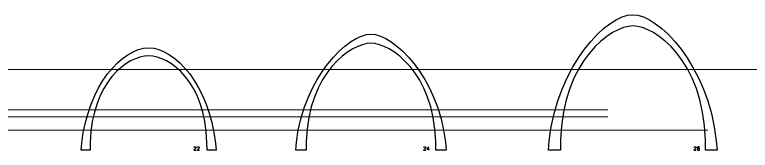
# Model space of a CAD drawing. Header units: inches. Extents: x -4 to 7866, y -130 to 1088.
# Drawn here: x 2634 to 4378, y 2 to 325 of the extents above; entities that cross this region are included whole.
import ezdxf

# ---------------------------------------------------------------- set-up
doc = ezdxf.new("R2010")
doc.units = ezdxf.units.IN
doc.header["$MEASUREMENT"] = 0
doc.layers.add('Drilling', color=7, linetype='Continuous', lineweight=13)

msp = doc.modelspace()

# ---------------------------------------------------------------- linework, layer by layer
for points in [[(4099.69069, 324.57447), (4111.82351, 323.1892), (4125.02777, 319.09047), (4139.08096, 312.36387), (4153.76055, 303.09499), (4168.84404, 291.36943), (4184.10891, 277.2728), (4199.33263, 260.89068), (4214.29271, 242.30867), (4228.76662, 221.61237), (4242.53185, 198.88737), (4255.36588, 174.21928), (4267.0462, 147.69369), (4277.35029, 119.39619), (4286.05564, 89.41239), (4292.93973, 57.82787), (4297.78005, 24.72823), (4299.72923, 1.86235), (4299.26438, 1.86235), (4298.30316, 1.86235), (4296.91649, 1.86235), (4295.17528, 1.86235), (4293.15042, 1.86235), (4290.91284, 1.86235), (4288.53344, 1.86235), (4286.08313, 1.86235), (4283.63283, 1.86235), (4281.25343, 1.86235), (4279.01585, 1.86235), (4276.99099, 1.86235), (4275.24978, 1.86235), (4273.86311, 1.86235), (4272.90189, 1.86235), (4272.43704, 1.86235), (4272.27103, 26.14331), (4269.99371, 60.45939), (4265.44235, 92.2832), (4258.86243, 121.65313), (4250.49945, 148.60759), (4240.59887, 173.18499), (4229.4062, 195.42373), (4217.16691, 215.36222), (4204.1265, 233.03887), (4190.53044, 248.49207), (4176.62423, 261.76024), (4162.65335, 272.88179), (4148.86329, 281.89511), (4135.49952, 288.83862), (4122.80755, 293.75072), (4111.03285, 296.66981), (4100.42091, 297.63431), (4089.80836, 296.66981), (4078.03306, 293.75072), (4065.34049, 288.83862), (4051.97615, 281.89511), (4038.18553, 272.88179), (4024.21411, 261.76024), (4010.30739, 248.49207), (3996.71085, 233.03887), (3983.66999, 215.36222), (3971.43029, 195.42373), (3960.23726, 173.18499), (3950.33636, 148.60759), (3941.97311, 121.65313), (3935.39298, 92.2832), (3930.84147, 60.45939), (3928.56407, 26.14331), (3928.39631, 1.86235), (3927.9067, 1.86235), (3926.89429, 1.86235), (3925.43377, 1.86235), (3923.59981, 1.86235), (3921.46712, 1.86235), (3919.11036, 1.86235), (3916.60424, 1.86235), (3914.02342, 1.86235), (3911.44261, 1.86235), (3908.93648, 1.86235), (3906.57973, 1.86235), (3904.44703, 1.86235), (3902.61308, 1.86235), (3901.15255, 1.86235), (3900.14015, 1.86235), (3899.65054, 1.86235), (3901.59838, 24.72823), (3906.43922, 57.82787), (3913.32377, 89.41239), (3922.02952, 119.39619), (3932.33395, 147.69369), (3944.01455, 174.21928), (3956.84882, 198.88737), (3970.61424, 221.61237), (3985.08831, 242.30867), (4000.0485, 260.89068), (4015.27232, 277.2728), (4030.53725, 291.36943), (4045.62078, 303.09499), (4060.3004, 312.36387), (4074.3536, 319.09047), (4087.55786, 323.1892)], [(3478.72843, 278.43276), (3489.55118, 277.24559), (3501.32949, 273.73298), (3513.86491, 267.96827), (3526.95896, 260.02482), (3540.41321, 249.97597), (3554.02918, 237.89506), (3567.60841, 223.85544), (3580.95245, 207.93046), (3593.86283, 190.19346), (3606.1411, 170.7178), (3617.5888, 149.57681), (3628.00746, 126.84385), (3637.19863, 102.59226), (3644.96385, 76.89538), (3651.10467, 49.82657), (3655.42261, 21.45917), (3657.16149, 1.86235), (3632.70001, 1.86235), (3632.55104, 22.76791), (3630.51222, 52.3135), (3626.43801, 79.7132), (3620.54813, 105.00009), (3613.06232, 128.20723), (3604.20028, 149.36772), (3594.18175, 168.51463), (3583.22645, 185.68103), (3571.5541, 200.90001), (3559.38443, 214.20464), (3546.93716, 225.62799), (3534.43201, 235.20316), (3522.08871, 242.96321), (3510.12697, 248.94123), (3498.76653, 253.17029), (3488.22711, 255.68347), (3478.72843, 256.51384), (3469.22978, 255.68347), (3458.69047, 253.17029), (3447.3302, 248.94123), (3435.36869, 242.96321), (3423.02567, 235.20316), (3410.52086, 225.62799), (3398.07396, 214.20464), (3385.90471, 200.90001), (3374.23282, 185.68103), (3363.27801, 168.51463), (3353.26, 149.36772), (3344.39851, 128.20723), (3336.91325, 105.00009), (3331.02396, 79.7132), (3326.95034, 52.3135), (3324.91211, 22.76791), (3324.76354, 1.86235), (3300.30203, 1.86235), (3302.04055, 21.45917), (3306.35804, 49.82657), (3312.49852, 76.89538), (3320.26349, 102.59226), (3329.45447, 126.84385), (3339.87299, 149.57681), (3351.32057, 170.7178), (3363.59871, 190.19346), (3376.50895, 207.93046), (3389.8528, 223.85544), (3403.43177, 237.89506), (3417.0474, 249.97597), (3430.50119, 260.02482), (3443.59467, 267.96827), (3456.12936, 273.73298), (3467.90677, 277.24559)], [(2951.20953, 245.61107), (2963.30085, 244.56479), (2975.65717, 241.46906), (2988.15911, 236.3885), (3000.68729, 229.38777), (3013.12236, 220.53149), (3025.34493, 209.88432), (3037.23565, 197.51088), (3048.67513, 183.47582), (3059.54401, 167.84377), (3069.72292, 150.67938), (3079.09249, 132.04729), (3087.53334, 112.01213), (3094.92611, 90.63854), (3101.15142, 67.99117), (3106.08991, 44.13465), (3109.62221, 19.13362), (3111.11161, 1.86235), (3089.80013, 1.86235), (3089.7075, 20.2965), (3088.06898, 46.34928), (3084.73096, 70.50984), (3079.85716, 92.80737), (3073.61129, 113.27102), (3066.15707, 131.92996), (3057.65822, 148.81336), (3048.27845, 163.95039), (3038.18149, 177.37021), (3027.53106, 189.102), (3016.49086, 199.17492), (3005.22462, 207.61813), (2993.89605, 214.46081), (2982.66888, 219.73212), (2971.70682, 223.46123), (2961.17359, 225.6773), (2951.2329, 226.40951), (2941.29165, 225.6773), (2930.75792, 223.46123), (2919.79542, 219.73212), (2908.56787, 214.46081), (2897.23898, 207.61813), (2885.97247, 199.17492), (2874.93205, 189.102), (2864.28142, 177.37021), (2854.18432, 163.95039), (2844.80444, 148.81336), (2836.3055, 131.92996), (2828.85122, 113.27102), (2822.60531, 92.80737), (2817.73148, 70.50984), (2814.39345, 46.34928), (2812.75493, 20.2965), (2812.66225, 1.86235), (2791.3042, 1.86235), (2792.79393, 19.13362), (2796.32674, 44.13465), (2801.26569, 67.99117), (2807.4914, 90.63854), (2814.88451, 112.01213), (2823.32565, 132.04729), (2832.69545, 150.67938), (2842.87456, 167.84377), (2853.7436, 183.47582), (2865.1832, 197.51088), (2877.074, 209.88432), (2889.29664, 220.53149), (2901.73175, 229.38777), (2914.25996, 236.3885), (2926.7619, 241.46906), (2939.11821, 244.56479)]]:
    msp.add_lwpolyline(points, close=True)
for points in [[(3058.63815, 8.29256), (3058.63815, 8.69445), (3059.04004, 9.49822), (3059.44193, 9.90011), (3060.2457, 10.302), (3061.85325, 10.302), (3062.65703, 9.90011), (3063.05892, 9.49822), (3063.46081, 8.69445), (3063.46081, 7.89067), (3063.05892, 7.0869), (3062.25514, 5.88123), (3058.23626, 1.86235), (3063.86269, 1.86235)], [(3066.67591, 8.29256), (3066.67591, 8.69445), (3067.0778, 9.49822), (3067.47969, 9.90011), (3068.28346, 10.302), (3069.89101, 10.302), (3070.69479, 9.90011), (3071.09668, 9.49822), (3071.49857, 8.69445), (3071.49857, 7.89067), (3071.09668, 7.0869), (3070.2929, 5.88123), (3066.27402, 1.86235), (3071.90045, 1.86235)], [(3603.87101, 8.29256), (3603.87101, 8.69445), (3604.2729, 9.49822), (3604.67479, 9.90011), (3605.47856, 10.302), (3607.08611, 10.302), (3607.88989, 9.90011), (3608.29178, 9.49822), (3608.69367, 8.69445), (3608.69367, 7.89067), (3608.29178, 7.0869), (3607.488, 5.88123), (3603.46912, 1.86235), (3609.09555, 1.86235)], [(3615.52576, 1.86235), (3615.52576, 10.302), (3611.50688, 4.67557), (3617.5352, 4.67557)], [(4244.98224, 8.29256), (4244.98224, 8.69445), (4245.38413, 9.49822), (4245.78601, 9.90011), (4246.58979, 10.302), (4248.19734, 10.302), (4249.00112, 9.90011), (4249.40301, 9.49822), (4249.80489, 8.69445), (4249.80489, 7.89067), (4249.40301, 7.0869), (4248.59923, 5.88123), (4244.58035, 1.86235), (4250.20678, 1.86235)], [(4257.84265, 9.09634), (4257.44077, 9.90011), (4256.2351, 10.302), (4255.43133, 10.302), (4254.22566, 9.90011), (4253.42189, 8.69445), (4253.02, 6.68501), (4253.02, 4.67557), (4253.42189, 3.06802), (4254.22566, 2.26424), (4255.43133, 1.86235), (4255.83321, 1.86235), (4257.03888, 2.26424), (4257.84265, 3.06802), (4258.24454, 4.27368), (4258.24454, 4.67557), (4257.84265, 5.88123), (4257.03888, 6.68501), (4255.83321, 7.0869), (4255.43133, 7.0869), (4254.22566, 6.68501), (4253.42189, 5.88123), (4253.02, 4.67557)]]:
    msp.add_lwpolyline(points)
at = {"layer": 'Drilling', "color": 1}
msp.add_line((1272.75742, 193.86236), (6240.73329, 193.86236), dxfattribs=at)
at = {"layer": 'Drilling'}
for p, q in [((1272.75742, 97.86236), (4040.24127, 97.86236)), ((1272.75742, 81.86236), (4040.24127, 81.86236)), ((1272.75742, 49.86236), (4278.00677, 49.86236))]:
    msp.add_line(p, q, dxfattribs=at)

doc.saveas('drawing.dxf')
